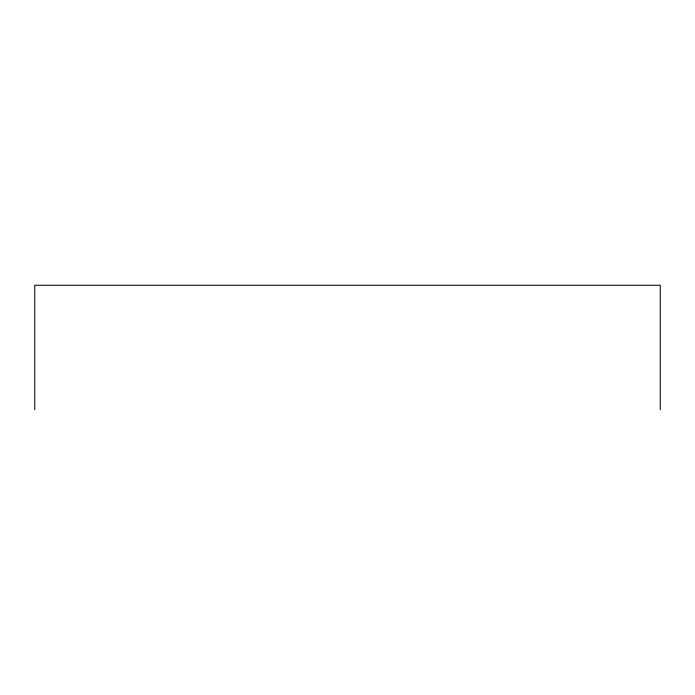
<?xml version="1.0" encoding="UTF-8"?>
<svg xmlns="http://www.w3.org/2000/svg" width="695" height="695" viewBox="0 0 695 695"><rect width="100%" height="100%" fill="white"/><g stroke="black" fill="none" stroke-linecap="round" stroke-linejoin="round"><path stroke-width="1.04" d="M660.25 409.746L660.25 285.254L34.75 285.254L34.75 409.746"/></g></svg>
